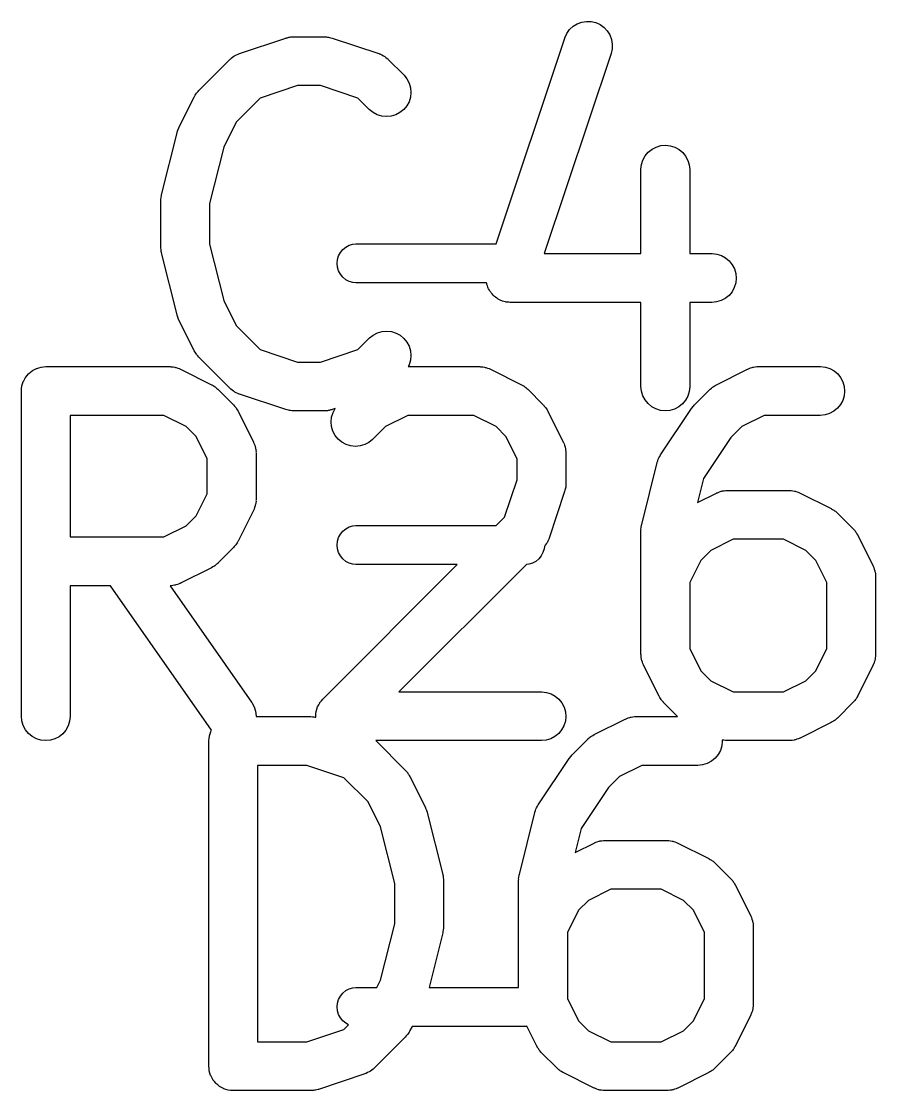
# Model space of a CAD drawing. Extents: x -0.18 to 2.54, y -2.17 to -0.07.
# Drawn here: x 1.3192 to 1.4226, y -0.8881 to -0.7587 of the extents above; entities that cross this region are included whole.
import ezdxf

# ---------------------------------------------------------------- set-up
doc = ezdxf.new("R2010")
doc.units = 0
doc.header["$MEASUREMENT"] = 0
doc.layers.add('BLACK', color=7, linetype='CONTINUOUS')

msp = doc.modelspace()

# ---------------------------------------------------------------- linework, layer by layer
at = {"layer": 'BLACK', "linetype": 'CONTINUOUS'}
for p, q in [((1.38526, -0.760109), (1.3856, -0.759643)), ((1.3856, -0.759643), (1.38603, -0.759252)), ((1.38603, -0.759252), (1.38652, -0.75895)), ((1.38652, -0.75895), (1.38706, -0.75875)), ((1.38706, -0.75875), (1.38763, -0.758658)), ((1.38763, -0.758658), (1.3882, -0.758678)), ((1.3882, -0.758678), (1.38876, -0.75881)), ((1.38876, -0.75881), (1.38929, -0.759049)), ((1.38929, -0.759049), (1.38976, -0.759384)), ((1.38976, -0.759384), (1.39015, -0.759805)), ((1.34563, -0.762553), (1.35126, -0.760678)), ((1.35126, -0.760678), (1.3513, -0.760666)), ((1.3513, -0.760666), (1.35146, -0.760631)), ((1.35146, -0.760631), (1.35162, -0.760583)), ((1.35162, -0.760583), (1.35174, -0.760571)), ((1.35174, -0.760571), (1.35186, -0.760545)), ((1.35186, -0.760545), (1.35202, -0.760543)), ((1.35202, -0.760543), (1.35219, -0.760527)), ((1.35219, -0.760527), (1.35594, -0.760527)), ((1.35594, -0.760527), (1.35598, -0.760527)), ((1.35598, -0.760527), (1.35615, -0.760546)), ((1.35615, -0.760546), (1.35631, -0.76055)), ((1.35631, -0.76055), (1.35643, -0.760578)), ((1.35643, -0.760578), (1.35655, -0.760591)), ((1.35655, -0.760591), (1.35671, -0.760641)), ((1.35671, -0.760641), (1.35687, -0.760678)), ((1.35687, -0.760678), (1.3625, -0.762553)), ((1.3767, -0.785591), (1.38501, -0.760671)), ((1.38501, -0.760671), (1.38502, -0.760632)), ((1.38502, -0.760632), (1.38526, -0.760109)), ((1.39015, -0.759805), (1.39046, -0.760293)), ((1.39046, -0.760293), (1.39066, -0.760832)), ((1.39066, -0.760832), (1.39076, -0.761401)), ((1.39074, -0.761977), (1.39061, -0.762539)), ((1.39076, -0.761401), (1.39074, -0.761977)), ((1.34073, -0.767016), (1.34448, -0.763266)), ((1.34448, -0.763266), (1.34451, -0.763237)), ((1.34451, -0.763237), (1.34457, -0.763183)), ((1.34457, -0.763183), (1.34463, -0.76312)), ((1.34463, -0.76312), (1.3448, -0.763004)), ((1.3448, -0.763004), (1.34496, -0.762878)), ((1.34496, -0.762878), (1.34503, -0.762838)), ((1.34503, -0.762838), (1.34511, -0.762788)), ((1.34511, -0.762788), (1.34529, -0.762706)), ((1.34529, -0.762706), (1.34547, -0.762613)), ((1.34547, -0.762613), (1.34555, -0.762588)), ((1.34555, -0.762588), (1.34563, -0.762553)), ((1.3625, -0.762553), (1.36254, -0.762566)), ((1.36254, -0.762566), (1.36262, -0.762603)), ((1.36262, -0.762603), (1.3627, -0.762628)), ((1.3627, -0.762628), (1.36288, -0.762724)), ((1.36288, -0.762724), (1.36306, -0.762808)), ((1.36306, -0.762808), (1.36313, -0.76286)), ((1.36313, -0.76286), (1.36321, -0.762901)), ((1.36321, -0.762901), (1.36336, -0.763029)), ((1.36336, -0.763029), (1.36353, -0.763147)), ((1.36353, -0.763147), (1.36358, -0.763211)), ((1.36358, -0.763211), (1.36365, -0.763266)), ((1.36365, -0.763266), (1.36553, -0.765141)), ((1.39061, -0.762539), (1.38253, -0.786774)), ((1.36553, -0.765141), (1.36556, -0.765171)), ((1.36556, -0.765171), (1.36591, -0.765621)), ((1.36591, -0.765621), (1.36618, -0.766133)), ((1.36618, -0.766133), (1.36634, -0.766686)), ((1.34028, -0.767607), (1.34036, -0.767461)), ((1.34036, -0.767461), (1.34044, -0.767366)), ((1.34044, -0.767366), (1.34051, -0.767263)), ((1.34051, -0.767263), (1.34062, -0.767144)), ((1.34062, -0.767144), (1.34073, -0.767016)), ((1.35267, -0.766432), (1.34816, -0.767935)), ((1.35546, -0.766432), (1.35267, -0.766432)), ((1.35997, -0.767935), (1.35546, -0.766432)), ((1.36639, -0.76726), (1.36633, -0.767833)), ((1.36634, -0.766686), (1.36639, -0.76726)), ((1.3383, -0.771533), (1.34017, -0.767783)), ((1.34017, -0.767783), (1.34019, -0.767747)), ((1.34019, -0.767747), (1.34028, -0.767607)), ((1.34816, -0.767935), (1.34524, -0.770853)), ((1.36135, -0.769317), (1.35997, -0.767935)), ((1.36616, -0.768383), (1.36588, -0.768889)), ((1.36633, -0.767833), (1.36616, -0.768383)), ((1.3618, -0.769683), (1.36135, -0.769317)), ((1.3623, -0.769955), (1.3618, -0.769683)), ((1.36285, -0.770124), (1.3623, -0.769955)), ((1.36455, -0.769963), (1.364, -0.770128)), ((1.36506, -0.769694), (1.36455, -0.769963)), ((1.36551, -0.769332), (1.36506, -0.769694)), ((1.36588, -0.768889), (1.36551, -0.769332)), ((1.34524, -0.770853), (1.34373, -0.773884)), ((1.36343, -0.770182), (1.36285, -0.770124)), ((1.364, -0.770128), (1.36343, -0.770182)), ((1.3362, -0.779636), (1.33808, -0.772137)), ((1.33808, -0.772137), (1.33809, -0.772097)), ((1.33809, -0.772071), (1.33819, -0.771814)), ((1.33809, -0.772085), (1.33809, -0.772071)), ((1.33809, -0.772097), (1.33809, -0.772085)), ((1.33819, -0.771814), (1.33829, -0.771557)), ((1.33829, -0.771557), (1.3383, -0.771546)), ((1.3383, -0.771546), (1.3383, -0.771533)), ((1.34373, -0.773884), (1.34202, -0.780716)), ((1.39557, -0.774132), (1.39608, -0.773865)), ((1.39608, -0.773865), (1.39663, -0.773702)), ((1.39663, -0.773702), (1.3972, -0.77365)), ((1.3972, -0.77365), (1.39778, -0.77371)), ((1.39778, -0.77371), (1.39833, -0.773881)), ((1.39833, -0.773881), (1.39884, -0.774155)), ((1.39447, -0.77544), (1.39475, -0.774935)), ((1.39475, -0.774935), (1.39512, -0.774493)), ((1.39512, -0.774493), (1.39557, -0.774132)), ((1.39884, -0.774155), (1.39928, -0.774522)), ((1.39928, -0.774522), (1.39964, -0.774969)), ((1.39964, -0.774969), (1.39991, -0.775478)), ((1.39423, -0.776562), (1.3943, -0.775989)), ((1.39423, -0.776603), (1.39423, -0.776562)), ((1.3943, -0.775989), (1.39447, -0.77544)), ((1.39991, -0.775478), (1.40008, -0.776029)), ((1.40008, -0.776029), (1.40014, -0.776603)), ((1.39423, -0.786774), (1.39423, -0.776603)), ((1.40014, -0.776603), (1.40014, -0.786774)), ((1.33611, -0.780311), (1.33612, -0.780259)), ((1.33611, -0.780352), (1.33611, -0.780311)), ((1.33611, -0.785977), (1.33611, -0.780352)), ((1.33612, -0.780206), (1.33615, -0.779972)), ((1.33612, -0.780259), (1.33612, -0.780206)), ((1.33615, -0.779972), (1.33618, -0.779739)), ((1.33618, -0.779739), (1.33619, -0.779688)), ((1.33619, -0.779688), (1.3362, -0.779636)), ((1.34202, -0.780716), (1.34202, -0.785613)), ((1.34202, -0.785613), (1.34373, -0.792445)), ((1.35891, -0.78576), (1.35936, -0.785625)), ((1.35936, -0.785625), (1.3597, -0.785591)), ((1.3597, -0.785591), (1.3767, -0.785591)), ((1.33612, -0.786029), (1.33611, -0.785977)), ((1.33612, -0.786082), (1.33612, -0.786029)), ((1.33615, -0.786315), (1.33612, -0.786082)), ((1.33617, -0.78655), (1.33615, -0.786315)), ((1.33618, -0.786601), (1.33617, -0.78655)), ((1.33619, -0.786653), (1.33618, -0.786601)), ((1.3362, -0.786693), (1.33619, -0.786653)), ((1.33808, -0.794192), (1.3362, -0.786693)), ((1.35763, -0.787044), (1.35785, -0.786634)), ((1.35785, -0.786634), (1.35814, -0.786274)), ((1.35814, -0.786274), (1.3585, -0.785979)), ((1.3585, -0.785979), (1.35891, -0.78576)), ((1.38253, -0.786774), (1.39423, -0.786774)), ((1.40014, -0.786774), (1.40281, -0.786774)), ((1.40281, -0.786774), (1.40285, -0.786774)), ((1.40285, -0.786774), (1.40342, -0.786838)), ((1.40342, -0.786838), (1.40397, -0.787012)), ((1.35745, -0.787953), (1.35749, -0.78749)), ((1.35749, -0.788416), (1.35745, -0.787953)), ((1.35749, -0.78749), (1.35763, -0.787044)), ((1.40397, -0.787012), (1.40448, -0.78729)), ((1.40448, -0.78729), (1.40492, -0.78766)), ((1.40492, -0.78766), (1.40528, -0.788109)), ((1.40528, -0.788109), (1.40555, -0.78862)), ((1.35763, -0.788861), (1.35749, -0.788416)), ((1.35785, -0.789271), (1.35763, -0.788861)), ((1.35814, -0.789631), (1.35785, -0.789271)), ((1.40555, -0.78862), (1.40571, -0.789173)), ((1.40571, -0.789173), (1.40576, -0.789747)), ((1.3585, -0.789926), (1.35814, -0.789631)), ((1.35891, -0.790146), (1.3585, -0.789926)), ((1.35936, -0.790281), (1.35891, -0.790146)), ((1.3597, -0.790315), (1.35936, -0.790281)), ((1.37555, -0.790315), (1.3597, -0.790315)), ((1.37557, -0.790388), (1.37555, -0.790315)), ((1.37559, -0.790499), (1.37557, -0.790388)), ((1.37565, -0.790663), (1.37559, -0.790499)), ((1.3757, -0.790832), (1.37565, -0.790663)), ((1.4057, -0.79032), (1.40553, -0.790871)), ((1.40576, -0.789747), (1.4057, -0.79032)), ((1.37575, -0.790932), (1.3757, -0.790832)), ((1.37579, -0.791038), (1.37575, -0.790932)), ((1.37588, -0.791187), (1.37579, -0.791038)), ((1.37597, -0.791343), (1.37588, -0.791187)), ((1.37604, -0.791431), (1.37597, -0.791343)), ((1.3761, -0.791526), (1.37604, -0.791431)), ((1.37622, -0.791655), (1.3761, -0.791526)), ((1.37633, -0.791792), (1.37622, -0.791655)), ((1.37641, -0.791865), (1.37633, -0.791792)), ((1.37649, -0.791947), (1.37641, -0.791865)), ((1.37663, -0.792049), (1.37649, -0.791947)), ((1.37677, -0.792163), (1.37663, -0.792049)), ((1.40489, -0.791821), (1.40444, -0.792186)), ((1.40526, -0.791377), (1.40489, -0.791821)), ((1.40553, -0.790871), (1.40526, -0.791377)), ((1.34373, -0.792445), (1.34524, -0.795476)), ((1.37687, -0.792217), (1.37677, -0.792163)), ((1.37696, -0.792283), (1.37687, -0.792217)), ((1.37712, -0.792355), (1.37696, -0.792283)), ((1.37727, -0.79244), (1.37712, -0.792355)), ((1.37738, -0.792474), (1.37727, -0.79244)), ((1.37748, -0.792521), (1.37738, -0.792474)), ((1.37765, -0.792561), (1.37748, -0.792521)), ((1.37782, -0.792614), (1.37765, -0.792561)), ((1.37793, -0.792627), (1.37782, -0.792614)), ((1.37804, -0.792653), (1.37793, -0.792627)), ((1.37822, -0.792659), (1.37804, -0.792653)), ((1.3784, -0.792679), (1.37822, -0.792659)), ((1.37844, -0.792679), (1.3784, -0.792679)), ((1.39423, -0.792679), (1.37844, -0.792679)), ((1.39423, -0.80285), (1.39423, -0.792679)), ((1.40281, -0.792679), (1.40014, -0.792679)), ((1.40014, -0.792679), (1.40014, -0.80285)), ((1.40338, -0.792623), (1.40281, -0.792679)), ((1.40393, -0.792456), (1.40338, -0.792623)), ((1.40444, -0.792186), (1.40393, -0.792456)), ((1.33808, -0.794205), (1.33808, -0.794192)), ((1.33808, -0.794218), (1.33808, -0.794205)), ((1.33818, -0.794474), (1.33808, -0.794218)), ((1.33827, -0.794735), (1.33818, -0.794474)), ((1.33828, -0.794747), (1.33827, -0.794735)), ((1.33828, -0.794759), (1.33828, -0.794747)), ((1.3383, -0.794796), (1.33828, -0.794759)), ((1.34017, -0.798546), (1.3383, -0.794796)), ((1.34524, -0.795476), (1.34816, -0.798394)), ((1.35997, -0.798394), (1.36135, -0.797012)), ((1.36135, -0.797012), (1.36138, -0.796983)), ((1.36138, -0.796983), (1.36183, -0.796624)), ((1.36183, -0.796624), (1.36234, -0.796359)), ((1.36234, -0.796359), (1.3629, -0.796198)), ((1.3629, -0.796198), (1.36347, -0.796148)), ((1.36347, -0.796148), (1.36404, -0.79621)), ((1.36404, -0.79621), (1.36459, -0.796382)), ((1.36459, -0.796382), (1.3651, -0.796658)), ((1.3651, -0.796658), (1.36554, -0.797027)), ((1.36554, -0.797027), (1.3659, -0.797475)), ((1.34026, -0.798686), (1.34017, -0.798546)), ((1.34816, -0.798394), (1.35267, -0.799897)), ((1.35546, -0.799897), (1.35997, -0.798394)), ((1.3659, -0.797475), (1.36617, -0.797984)), ((1.36617, -0.797984), (1.36634, -0.798537)), ((1.36634, -0.798537), (1.36639, -0.79911)), ((1.34034, -0.798834), (1.34026, -0.798686)), ((1.34042, -0.798929), (1.34034, -0.798834)), ((1.34048, -0.799034), (1.34042, -0.798929)), ((1.3406, -0.799154), (1.34048, -0.799034)), ((1.3407, -0.799284), (1.3406, -0.799154)), ((1.34073, -0.799313), (1.3407, -0.799284)), ((1.34448, -0.803063), (1.34073, -0.799313)), ((1.36633, -0.799684), (1.36616, -0.800235)), ((1.36639, -0.79911), (1.36633, -0.799684)), ((1.32013, -0.801291), (1.32034, -0.801117)), ((1.32034, -0.801117), (1.32056, -0.800941)), ((1.32056, -0.800941), (1.32057, -0.800936)), ((1.32057, -0.800936), (1.32058, -0.80093)), ((1.32058, -0.80093), (1.32082, -0.800801)), ((1.32082, -0.800801), (1.32107, -0.800671)), ((1.32107, -0.800671), (1.32108, -0.800668)), ((1.32108, -0.800668), (1.32109, -0.800663)), ((1.32109, -0.800663), (1.32135, -0.800584)), ((1.32135, -0.800584), (1.32162, -0.800504)), ((1.32162, -0.800504), (1.32163, -0.800503)), ((1.32163, -0.800503), (1.32164, -0.8005)), ((1.32164, -0.8005), (1.32192, -0.800475)), ((1.32192, -0.800475), (1.32219, -0.800448)), ((1.32219, -0.800448), (1.33719, -0.800448)), ((1.33719, -0.800448), (1.33723, -0.800448)), ((1.33723, -0.800448), (1.33732, -0.800458)), ((1.33732, -0.800458), (1.33741, -0.800456)), ((1.33741, -0.800456), (1.33761, -0.80049)), ((1.33761, -0.80049), (1.33781, -0.800513)), ((1.33781, -0.800513), (1.33789, -0.800539)), ((1.33789, -0.800539), (1.33797, -0.800554)), ((1.33797, -0.800554), (1.33816, -0.800626)), ((1.33816, -0.800626), (1.33835, -0.800687)), ((1.33835, -0.800687), (1.33843, -0.800729)), ((1.33843, -0.800729), (1.33851, -0.80076)), ((1.33851, -0.80076), (1.34226, -0.802635)), ((1.35267, -0.799897), (1.35546, -0.799897)), ((1.36616, -0.800235), (1.36605, -0.800448)), ((1.36605, -0.800448), (1.37469, -0.800448)), ((1.37469, -0.800448), (1.37473, -0.800448)), ((1.37473, -0.800448), (1.37481, -0.800458)), ((1.37481, -0.800458), (1.3749, -0.800456)), ((1.3749, -0.800456), (1.3751, -0.80049)), ((1.3751, -0.80049), (1.3753, -0.800513)), ((1.3753, -0.800513), (1.37538, -0.800539)), ((1.37538, -0.800539), (1.37547, -0.800554)), ((1.37547, -0.800554), (1.37566, -0.800626)), ((1.37566, -0.800626), (1.37585, -0.800687)), ((1.37585, -0.800687), (1.37593, -0.800729)), ((1.37593, -0.800729), (1.37601, -0.80076)), ((1.37601, -0.80076), (1.37976, -0.802635)), ((1.40336, -0.802635), (1.40711, -0.80076)), ((1.40711, -0.80076), (1.40715, -0.800742)), ((1.40715, -0.800742), (1.40723, -0.800712)), ((1.40723, -0.800712), (1.40731, -0.800671)), ((1.40731, -0.800671), (1.4075, -0.800612)), ((1.4075, -0.800612), (1.40769, -0.800543)), ((1.40769, -0.800543), (1.40778, -0.800529)), ((1.40778, -0.800529), (1.40786, -0.800504)), ((1.40786, -0.800504), (1.40806, -0.800485)), ((1.40806, -0.800485), (1.40826, -0.800453)), ((1.40826, -0.800453), (1.40835, -0.800456)), ((1.40835, -0.800456), (1.40843, -0.800448)), ((1.40843, -0.800448), (1.41593, -0.800448)), ((1.41593, -0.800448), (1.41597, -0.800448)), ((1.41597, -0.800448), (1.41655, -0.800513)), ((1.41655, -0.800513), (1.41709, -0.800687)), ((1.41709, -0.800687), (1.4176, -0.800964)), ((1.4176, -0.800964), (1.41804, -0.801335)), ((1.31939, -0.802523), (1.31947, -0.802257)), ((1.31947, -0.802257), (1.31948, -0.802247)), ((1.31948, -0.802238), (1.31961, -0.801993)), ((1.31948, -0.802247), (1.31948, -0.802238)), ((1.31961, -0.801993), (1.31975, -0.80175)), ((1.31975, -0.801742), (1.31976, -0.801733)), ((1.31975, -0.80175), (1.31975, -0.801742)), ((1.31976, -0.801733), (1.31994, -0.801519)), ((1.31994, -0.801519), (1.32011, -0.801306)), ((1.32011, -0.801306), (1.32012, -0.801299)), ((1.32012, -0.801299), (1.32013, -0.801291)), ((1.41804, -0.801335), (1.4184, -0.801784)), ((1.4184, -0.801784), (1.41867, -0.802295)), ((1.41867, -0.802295), (1.41883, -0.802847)), ((1.31924, -0.80336), (1.31927, -0.803081)), ((1.31924, -0.80338), (1.31924, -0.80336)), ((1.31924, -0.803381), (1.31924, -0.80338)), ((1.31924, -0.80338), (1.31924, -0.80338)), ((1.31924, -0.803401), (1.31924, -0.803381)), ((1.31924, -0.842771), (1.31924, -0.803401)), ((1.31927, -0.803081), (1.3193, -0.802807)), ((1.3193, -0.802797), (1.31931, -0.802787)), ((1.3193, -0.802807), (1.3193, -0.802797)), ((1.31931, -0.802787), (1.31939, -0.802523)), ((1.34226, -0.802635), (1.3423, -0.802653)), ((1.3423, -0.802653), (1.34244, -0.802744)), ((1.34244, -0.802744), (1.34258, -0.802822)), ((1.34258, -0.802822), (1.34268, -0.8029)), ((1.34268, -0.8029), (1.34278, -0.802967)), ((1.34278, -0.802967), (1.3429, -0.803082)), ((1.3429, -0.803082), (1.34303, -0.803188)), ((1.34303, -0.803188), (1.3449, -0.805062)), ((1.34454, -0.803118), (1.34448, -0.803063)), ((1.3446, -0.803182), (1.34454, -0.803118)), ((1.34477, -0.8033), (1.3446, -0.803182)), ((1.34492, -0.803429), (1.34477, -0.8033)), ((1.345, -0.80347), (1.34492, -0.803429)), ((1.34507, -0.803521), (1.345, -0.80347)), ((1.34525, -0.803605), (1.34507, -0.803521)), ((1.34543, -0.803701), (1.34525, -0.803605)), ((1.34551, -0.803726), (1.34543, -0.803701)), ((1.34559, -0.803763), (1.34551, -0.803726)), ((1.37976, -0.802635), (1.37979, -0.802653)), ((1.37979, -0.802653), (1.37993, -0.802744)), ((1.37993, -0.802744), (1.38008, -0.802822)), ((1.38008, -0.802822), (1.38017, -0.8029)), ((1.38017, -0.8029), (1.38028, -0.802967)), ((1.38028, -0.802967), (1.3804, -0.803082)), ((1.3804, -0.803082), (1.38052, -0.803188)), ((1.38052, -0.803188), (1.3824, -0.805062)), ((1.39429, -0.803423), (1.39423, -0.80285)), ((1.39445, -0.803975), (1.39429, -0.803423)), ((1.40007, -0.803464), (1.3999, -0.804013)), ((1.40014, -0.802891), (1.40007, -0.803464)), ((1.40014, -0.80285), (1.40014, -0.802891)), ((1.40072, -0.805062), (1.4026, -0.803188)), ((1.4026, -0.803188), (1.40262, -0.803159)), ((1.40262, -0.803159), (1.40275, -0.803055)), ((1.40275, -0.803055), (1.40287, -0.802941)), ((1.40287, -0.802941), (1.40298, -0.802876)), ((1.40298, -0.802876), (1.40307, -0.802799)), ((1.40307, -0.802799), (1.40322, -0.802723)), ((1.40322, -0.802723), (1.40336, -0.802635)), ((1.41888, -0.803421), (1.41882, -0.803995)), ((1.41883, -0.802847), (1.41888, -0.803421)), ((1.34563, -0.803776), (1.34559, -0.803763)), ((1.35126, -0.805651), (1.34563, -0.803776)), ((1.39472, -0.804484), (1.39445, -0.803975)), ((1.39509, -0.80493), (1.39472, -0.804484)), ((1.39553, -0.805298), (1.39509, -0.80493)), ((1.39925, -0.804959), (1.3988, -0.80532)), ((1.39962, -0.804518), (1.39925, -0.804959)), ((1.3999, -0.804013), (1.39962, -0.804518)), ((1.41865, -0.804545), (1.41838, -0.805052)), ((1.41882, -0.803995), (1.41865, -0.804545)), ((1.3449, -0.805062), (1.34493, -0.805092)), ((1.34493, -0.805092), (1.34504, -0.805221)), ((1.34504, -0.805221), (1.34515, -0.805342)), ((1.34515, -0.805342), (1.34522, -0.805446)), ((1.34522, -0.805446), (1.34529, -0.805542)), ((1.34529, -0.805542), (1.34537, -0.805689)), ((1.34537, -0.805689), (1.34546, -0.80583)), ((1.34546, -0.80583), (1.34733, -0.809579)), ((1.35142, -0.805688), (1.35126, -0.805651)), ((1.35158, -0.805738), (1.35142, -0.805688)), ((1.3517, -0.805752), (1.35158, -0.805738)), ((1.35182, -0.805779), (1.3517, -0.805752)), ((1.35198, -0.805784), (1.35182, -0.805779)), ((1.35215, -0.805802), (1.35198, -0.805784)), ((1.35219, -0.805802), (1.35215, -0.805802)), ((1.35594, -0.805802), (1.35219, -0.805802)), ((1.3561, -0.805786), (1.35594, -0.805802)), ((1.35627, -0.805784), (1.3561, -0.805786)), ((1.35639, -0.805758), (1.35627, -0.805784)), ((1.35651, -0.805746), (1.35639, -0.805758)), ((1.35667, -0.805698), (1.35651, -0.805746)), ((1.35683, -0.805664), (1.35667, -0.805698)), ((1.35679, -0.806567), (1.35696, -0.806016)), ((1.35687, -0.805651), (1.35683, -0.805664)), ((1.35722, -0.805535), (1.35687, -0.805651)), ((1.35696, -0.806016), (1.35722, -0.805535)), ((1.3824, -0.805062), (1.38243, -0.805092)), ((1.38243, -0.805092), (1.38253, -0.805221)), ((1.38253, -0.805221), (1.38265, -0.805342)), ((1.38265, -0.805342), (1.38271, -0.805446)), ((1.38271, -0.805446), (1.38279, -0.805542)), ((1.38279, -0.805542), (1.38286, -0.805689)), ((1.38286, -0.805689), (1.38295, -0.80583)), ((1.38295, -0.80583), (1.38483, -0.809579)), ((1.39604, -0.805572), (1.39553, -0.805298)), ((1.39659, -0.805742), (1.39604, -0.805572)), ((1.39716, -0.805802), (1.39659, -0.805742)), ((1.3966, -0.811137), (1.40035, -0.805512)), ((1.39774, -0.80575), (1.39716, -0.805802)), ((1.39829, -0.805587), (1.39774, -0.80575)), ((1.3988, -0.80532), (1.39829, -0.805587)), ((1.40035, -0.805508), (1.40037, -0.805478)), ((1.40035, -0.805512), (1.40035, -0.805508)), ((1.40035, -0.805508), (1.40035, -0.805508)), ((1.40035, -0.805508), (1.40035, -0.805508)), ((1.40037, -0.805478), (1.40055, -0.805271)), ((1.40055, -0.805271), (1.40072, -0.805062)), ((1.41651, -0.806297), (1.41593, -0.806354)), ((1.41706, -0.806131), (1.41651, -0.806297)), ((1.41757, -0.80586), (1.41706, -0.806131)), ((1.41801, -0.805496), (1.41757, -0.80586)), ((1.41838, -0.805052), (1.41801, -0.805496)), ((1.32515, -0.806354), (1.32515, -0.82107)), ((1.33649, -0.806354), (1.32515, -0.806354)), ((1.33919, -0.807702), (1.33649, -0.806354)), ((1.35674, -0.80714), (1.35679, -0.806567)), ((1.35679, -0.807714), (1.35674, -0.80714)), ((1.36601, -0.806354), (1.36331, -0.807702)), ((1.37399, -0.806354), (1.36601, -0.806354)), ((1.37669, -0.807702), (1.37399, -0.806354)), ((1.40913, -0.806354), (1.40643, -0.807702)), ((1.41593, -0.806354), (1.40913, -0.806354)), ((1.34039, -0.808899), (1.33919, -0.807702)), ((1.34174, -0.811597), (1.34039, -0.808899)), ((1.35695, -0.808266), (1.35679, -0.807714)), ((1.35722, -0.808776), (1.35695, -0.808266)), ((1.35759, -0.809224), (1.35722, -0.808776)), ((1.36331, -0.807702), (1.36178, -0.809238)), ((1.37788, -0.808899), (1.37669, -0.807702)), ((1.37923, -0.811597), (1.37788, -0.808899)), ((1.40643, -0.807702), (1.4051, -0.809032)), ((1.34733, -0.809579), (1.34735, -0.809616)), ((1.34735, -0.809616), (1.34738, -0.809698)), ((1.34738, -0.809698), (1.34742, -0.809775)), ((1.34742, -0.809775), (1.34748, -0.809968)), ((1.34748, -0.809968), (1.34755, -0.810157)), ((1.34755, -0.810157), (1.34756, -0.810243)), ((1.35803, -0.809593), (1.35759, -0.809224)), ((1.35854, -0.809868), (1.35803, -0.809593)), ((1.35908, -0.810041), (1.35854, -0.809868)), ((1.35966, -0.810103), (1.35908, -0.810041)), ((1.36023, -0.810053), (1.35966, -0.810103)), ((1.36079, -0.809892), (1.36023, -0.810053)), ((1.3613, -0.809627), (1.36079, -0.809892)), ((1.36175, -0.809267), (1.3613, -0.809627)), ((1.36178, -0.809238), (1.36175, -0.809267)), ((1.38483, -0.809579), (1.38485, -0.809616)), ((1.38485, -0.809616), (1.38488, -0.809698)), ((1.38488, -0.809698), (1.38492, -0.809775)), ((1.38492, -0.809775), (1.38497, -0.809968)), ((1.38497, -0.809968), (1.38504, -0.810157)), ((1.38504, -0.810157), (1.38506, -0.810243)), ((1.4051, -0.809032), (1.4018, -0.813987)), ((1.34756, -0.810243), (1.34759, -0.810326)), ((1.34759, -0.810326), (1.34761, -0.810527)), ((1.34761, -0.810527), (1.34764, -0.810727)), ((1.34764, -0.810727), (1.34763, -0.810813)), ((1.34763, -0.810813), (1.34764, -0.8109)), ((1.34764, -0.8109), (1.34764, -0.816524)), ((1.38506, -0.810243), (1.38508, -0.810326)), ((1.38508, -0.810326), (1.3851, -0.810527)), ((1.3851, -0.810527), (1.38513, -0.810727)), ((1.38513, -0.810727), (1.38513, -0.810813)), ((1.38513, -0.810813), (1.38514, -0.8109)), ((1.38514, -0.8109), (1.38514, -0.814649)), ((1.39637, -0.811564), (1.39641, -0.811479)), ((1.39641, -0.811479), (1.39651, -0.811311)), ((1.39651, -0.811311), (1.3966, -0.811137)), ((1.34174, -0.815827), (1.34174, -0.811597)), ((1.37923, -0.81417), (1.37923, -0.811597)), ((1.39432, -0.819558), (1.39619, -0.812059)), ((1.39619, -0.812059), (1.3962, -0.812019)), ((1.3962, -0.812019), (1.39627, -0.811834)), ((1.39627, -0.811834), (1.39633, -0.811645)), ((1.39633, -0.811645), (1.39637, -0.811564)), ((1.4018, -0.813987), (1.40107, -0.816904)), ((1.37773, -0.818679), (1.37923, -0.81417)), ((1.38507, -0.815263), (1.38502, -0.815421)), ((1.38509, -0.815141), (1.38507, -0.815263)), ((1.38512, -0.815021), (1.38509, -0.815141)), ((1.38514, -0.814691), (1.38512, -0.814856)), ((1.38512, -0.814856), (1.38512, -0.815021)), ((1.38514, -0.814649), (1.38514, -0.814691)), ((1.34039, -0.818525), (1.34174, -0.815827)), ((1.34764, -0.816565), (1.34763, -0.816652)), ((1.34763, -0.816652), (1.34764, -0.816739)), ((1.34764, -0.816524), (1.34764, -0.816565)), ((1.38499, -0.815583), (1.38311, -0.821207)), ((1.38502, -0.815421), (1.38499, -0.815583)), ((1.40107, -0.816904), (1.40336, -0.815758)), ((1.40336, -0.815758), (1.4034, -0.81574)), ((1.4034, -0.81574), (1.40348, -0.81571)), ((1.40348, -0.81571), (1.40356, -0.815669)), ((1.40356, -0.815669), (1.40375, -0.815611)), ((1.40375, -0.815611), (1.40394, -0.815541)), ((1.40394, -0.815541), (1.40403, -0.815528)), ((1.40403, -0.815528), (1.40411, -0.815502)), ((1.40411, -0.815502), (1.40431, -0.815483)), ((1.40431, -0.815483), (1.40451, -0.815451)), ((1.40451, -0.815451), (1.4046, -0.815455)), ((1.4046, -0.815455), (1.40468, -0.815446)), ((1.40468, -0.815446), (1.41218, -0.815446)), ((1.41218, -0.815446), (1.41222, -0.815446)), ((1.41222, -0.815446), (1.41231, -0.815456)), ((1.41231, -0.815456), (1.4124, -0.815454)), ((1.4124, -0.815454), (1.4126, -0.815488)), ((1.4126, -0.815488), (1.4128, -0.815511)), ((1.4128, -0.815511), (1.41288, -0.815537)), ((1.41288, -0.815537), (1.41296, -0.815552)), ((1.41296, -0.815552), (1.41315, -0.815624)), ((1.41315, -0.815624), (1.41335, -0.815685)), ((1.41335, -0.815685), (1.41342, -0.815727)), ((1.41342, -0.815727), (1.4135, -0.815758)), ((1.4135, -0.815758), (1.41725, -0.817633)), ((1.34733, -0.817845), (1.34546, -0.821594)), ((1.34736, -0.817764), (1.34733, -0.817845)), ((1.3474, -0.817687), (1.34736, -0.817764)), ((1.34747, -0.817495), (1.3474, -0.817687)), ((1.34754, -0.817307), (1.34747, -0.817495)), ((1.34755, -0.817221), (1.34754, -0.817307)), ((1.34758, -0.817138), (1.34755, -0.817221)), ((1.3476, -0.816938), (1.34758, -0.817138)), ((1.34764, -0.816739), (1.3476, -0.816938)), ((1.41725, -0.817633), (1.41729, -0.817651)), ((1.41729, -0.817651), (1.41743, -0.817742)), ((1.41743, -0.817742), (1.41757, -0.81782)), ((1.41757, -0.81782), (1.41767, -0.817898)), ((1.41767, -0.817898), (1.41777, -0.817965)), ((1.41777, -0.817965), (1.41789, -0.818081)), ((1.33919, -0.819722), (1.34039, -0.818525)), ((1.37672, -0.819685), (1.37773, -0.818679)), ((1.41789, -0.818081), (1.41802, -0.818186)), ((1.41802, -0.818186), (1.41989, -0.820061)), ((1.33649, -0.82107), (1.33919, -0.819722)), ((1.35785, -0.820729), (1.35814, -0.820369)), ((1.35814, -0.820369), (1.3585, -0.820074)), ((1.3585, -0.820074), (1.35891, -0.819854)), ((1.35891, -0.819854), (1.35936, -0.819719)), ((1.35936, -0.819719), (1.3597, -0.819685)), ((1.3597, -0.819685), (1.37672, -0.819685)), ((1.39423, -0.820128), (1.39427, -0.819894)), ((1.39424, -0.82018), (1.39423, -0.820128)), ((1.39423, -0.820232), (1.39424, -0.82018)), ((1.39423, -0.820274), (1.39423, -0.820232)), ((1.39423, -0.835272), (1.39423, -0.820274)), ((1.39427, -0.819894), (1.3943, -0.81966)), ((1.3943, -0.81966), (1.39431, -0.81961)), ((1.39431, -0.81961), (1.39432, -0.819558)), ((1.41989, -0.820061), (1.41992, -0.82009)), ((1.41992, -0.82009), (1.42003, -0.820219)), ((1.42003, -0.820219), (1.42014, -0.82034)), ((1.42014, -0.82034), (1.42021, -0.820444)), ((1.42021, -0.820444), (1.42028, -0.82054)), ((1.42028, -0.82054), (1.42036, -0.820687)), ((1.32515, -0.82107), (1.33649, -0.82107)), ((1.34535, -0.82177), (1.34527, -0.821916)), ((1.34544, -0.821631), (1.34535, -0.82177)), ((1.34546, -0.821594), (1.34544, -0.821631)), ((1.35745, -0.822047), (1.35749, -0.821584)), ((1.35749, -0.821584), (1.35763, -0.821139)), ((1.35763, -0.821139), (1.35785, -0.820729)), ((1.38281, -0.82184), (1.38276, -0.821916)), ((1.38286, -0.821769), (1.38281, -0.82184)), ((1.38294, -0.821586), (1.38286, -0.821769)), ((1.38304, -0.821408), (1.38294, -0.821586)), ((1.38306, -0.821326), (1.38304, -0.821408)), ((1.3831, -0.821246), (1.38306, -0.821326)), ((1.38311, -0.821207), (1.3831, -0.821246)), ((1.40538, -0.821352), (1.40268, -0.8227)), ((1.41149, -0.821352), (1.40538, -0.821352)), ((1.41418, -0.8227), (1.41149, -0.821352)), ((1.42036, -0.820687), (1.42045, -0.820828)), ((1.42045, -0.820828), (1.42232, -0.824577)), ((1.3449, -0.822362), (1.34303, -0.824236)), ((1.34501, -0.822233), (1.3449, -0.822362)), ((1.34512, -0.822114), (1.34501, -0.822233)), ((1.34519, -0.822011), (1.34512, -0.822114)), ((1.34527, -0.821916), (1.34519, -0.822011)), ((1.35749, -0.82251), (1.35745, -0.822047)), ((1.35763, -0.822956), (1.35749, -0.82251)), ((1.35785, -0.823366), (1.35763, -0.822956)), ((1.38237, -0.822956), (1.38215, -0.823366)), ((1.38251, -0.82251), (1.38237, -0.822956)), ((1.38254, -0.822208), (1.38251, -0.82251)), ((1.38264, -0.822072), (1.38254, -0.822208)), ((1.38276, -0.821916), (1.38264, -0.822072)), ((1.40268, -0.8227), (1.40149, -0.823898)), ((1.41538, -0.823898), (1.41418, -0.8227)), ((1.34287, -0.824369), (1.34275, -0.824483)), ((1.343, -0.824265), (1.34287, -0.824369)), ((1.34303, -0.824236), (1.343, -0.824265)), ((1.35573, -0.840683), (1.372, -0.824409)), ((1.35814, -0.823726), (1.35785, -0.823366)), ((1.3585, -0.824021), (1.35814, -0.823726)), ((1.35891, -0.82424), (1.3585, -0.824021)), ((1.35936, -0.824375), (1.35891, -0.82424)), ((1.3597, -0.824409), (1.35936, -0.824375)), ((1.372, -0.824409), (1.3597, -0.824409)), ((1.38036, -0.824403), (1.36494, -0.839818)), ((1.38064, -0.824375), (1.38036, -0.824403)), ((1.38109, -0.82424), (1.38064, -0.824375)), ((1.3815, -0.824021), (1.38109, -0.82424)), ((1.38186, -0.823726), (1.3815, -0.824021)), ((1.38215, -0.823366), (1.38186, -0.823726)), ((1.40149, -0.823898), (1.40014, -0.826595)), ((1.41673, -0.826595), (1.41538, -0.823898)), ((1.34226, -0.824789), (1.33851, -0.826664)), ((1.3424, -0.824701), (1.34226, -0.824789)), ((1.34255, -0.824625), (1.3424, -0.824701)), ((1.34265, -0.824548), (1.34255, -0.824625)), ((1.34275, -0.824483), (1.34265, -0.824548)), ((1.42232, -0.824577), (1.42234, -0.824614)), ((1.42234, -0.824614), (1.42237, -0.824696)), ((1.42237, -0.824696), (1.42241, -0.824773)), ((1.42241, -0.824773), (1.42247, -0.824966)), ((1.42247, -0.824966), (1.42254, -0.825155)), ((1.42254, -0.825155), (1.42255, -0.825241)), ((1.42255, -0.825241), (1.42258, -0.825324)), ((1.42258, -0.825324), (1.4226, -0.825526)), ((1.4226, -0.825526), (1.42263, -0.825725)), ((1.42263, -0.825725), (1.42263, -0.825812)), ((1.33003, -0.826976), (1.32515, -0.826976)), ((1.32515, -0.826976), (1.32515, -0.842771)), ((1.34225, -0.844438), (1.33003, -0.826976)), ((1.33728, -0.826968), (1.33724, -0.826972)), ((1.33724, -0.826972), (1.34711, -0.841078)), ((1.33736, -0.826971), (1.33728, -0.826968)), ((1.33756, -0.826939), (1.33736, -0.826971)), ((1.33777, -0.82692), (1.33756, -0.826939)), ((1.33785, -0.826895), (1.33777, -0.82692)), ((1.33793, -0.826881), (1.33785, -0.826895)), ((1.33812, -0.826812), (1.33793, -0.826881)), ((1.33832, -0.826753), (1.33812, -0.826812)), ((1.33839, -0.826712), (1.33832, -0.826753)), ((1.33848, -0.826682), (1.33839, -0.826712)), ((1.33851, -0.826664), (1.33848, -0.826682)), ((1.40014, -0.826595), (1.40014, -0.834575)), ((1.41673, -0.834575), (1.41673, -0.826595)), ((1.42263, -0.825812), (1.42263, -0.825898)), ((1.42263, -0.825898), (1.42263, -0.835272)), ((1.40014, -0.834575), (1.40149, -0.837272)), ((1.41538, -0.837272), (1.41673, -0.834575)), ((1.39424, -0.835358), (1.39423, -0.835272)), ((1.39424, -0.835445), (1.39424, -0.835358)), ((1.39427, -0.835644), (1.39424, -0.835445)), ((1.39429, -0.835845), (1.39427, -0.835644)), ((1.39431, -0.835929), (1.39429, -0.835845)), ((1.39433, -0.836014), (1.39431, -0.835929)), ((1.3944, -0.836204), (1.39433, -0.836014)), ((1.42253, -0.836054), (1.42246, -0.836243)), ((1.42254, -0.835968), (1.42253, -0.836054)), ((1.42257, -0.835886), (1.42254, -0.835968)), ((1.42259, -0.835685), (1.42257, -0.835886)), ((1.42263, -0.835486), (1.42259, -0.835685)), ((1.42263, -0.835313), (1.42262, -0.835399)), ((1.42262, -0.835399), (1.42263, -0.835486)), ((1.42263, -0.835272), (1.42263, -0.835313)), ((1.39445, -0.836397), (1.3944, -0.836204)), ((1.39449, -0.836474), (1.39445, -0.836397)), ((1.39452, -0.836555), (1.39449, -0.836474)), ((1.39454, -0.836592), (1.39452, -0.836555)), ((1.39642, -0.840342), (1.39454, -0.836592)), ((1.40149, -0.837272), (1.40268, -0.838469)), ((1.41418, -0.838469), (1.41538, -0.837272)), ((1.42232, -0.836592), (1.42045, -0.840342)), ((1.42235, -0.836511), (1.42232, -0.836592)), ((1.4224, -0.836435), (1.42235, -0.836511)), ((1.42246, -0.836243), (1.4224, -0.836435)), ((1.40268, -0.838469), (1.40538, -0.839818)), ((1.41149, -0.839818), (1.41418, -0.838469)), ((1.36494, -0.839818), (1.38219, -0.839818)), ((1.38219, -0.839818), (1.38223, -0.839818)), ((1.38223, -0.839818), (1.3828, -0.839883)), ((1.3828, -0.839883), (1.38335, -0.840057)), ((1.40538, -0.839818), (1.41149, -0.839818)), ((1.34711, -0.841078), (1.34713, -0.841111)), ((1.34713, -0.841111), (1.34741, -0.841618)), ((1.35523, -0.841377), (1.35536, -0.841128)), ((1.35536, -0.841124), (1.35537, -0.84112)), ((1.35536, -0.841128), (1.35536, -0.841124)), ((1.35537, -0.84112), (1.35555, -0.8409)), ((1.35555, -0.8409), (1.35573, -0.840683)), ((1.38335, -0.840057), (1.38385, -0.840334)), ((1.38385, -0.840334), (1.3843, -0.840705)), ((1.3843, -0.840705), (1.38466, -0.841154)), ((1.38466, -0.841154), (1.38492, -0.841665)), ((1.39651, -0.840482), (1.39642, -0.840342)), ((1.39658, -0.84063), (1.39651, -0.840482)), ((1.39666, -0.840726), (1.39658, -0.84063)), ((1.39672, -0.84083), (1.39666, -0.840726)), ((1.39684, -0.84095), (1.39672, -0.84083)), ((1.39694, -0.84108), (1.39684, -0.84095)), ((1.39697, -0.841109), (1.39694, -0.84108)), ((1.39867, -0.84281), (1.39697, -0.841109)), ((1.41989, -0.841109), (1.41802, -0.842984)), ((1.42, -0.840981), (1.41989, -0.841109)), ((1.42012, -0.840862), (1.42, -0.840981)), ((1.42018, -0.840759), (1.42012, -0.840862)), ((1.42026, -0.840664), (1.42018, -0.840759)), ((1.42034, -0.840518), (1.42026, -0.840664)), ((1.42043, -0.840379), (1.42034, -0.840518)), ((1.42045, -0.840342), (1.42043, -0.840379)), ((1.34741, -0.841618), (1.34758, -0.842167)), ((1.34758, -0.842167), (1.34764, -0.84274)), ((1.35486, -0.84275), (1.35489, -0.842471)), ((1.35489, -0.842471), (1.35492, -0.842187)), ((1.35492, -0.842177), (1.35501, -0.841904)), ((1.35492, -0.842182), (1.35492, -0.842177)), ((1.35492, -0.842187), (1.35492, -0.842182)), ((1.35501, -0.841904), (1.35509, -0.841636)), ((1.35509, -0.841627), (1.35523, -0.841377)), ((1.35509, -0.841632), (1.35509, -0.841627)), ((1.35509, -0.841636), (1.35509, -0.841632)), ((1.38492, -0.841665), (1.38509, -0.842218)), ((1.38509, -0.842218), (1.38514, -0.842791)), ((1.3193, -0.843344), (1.31924, -0.842771)), ((1.31946, -0.843896), (1.3193, -0.843344)), ((1.32508, -0.843385), (1.32491, -0.843934)), ((1.32515, -0.842812), (1.32508, -0.843385)), ((1.32515, -0.842771), (1.32515, -0.842812)), ((1.34764, -0.84274), (1.34764, -0.84281)), ((1.34764, -0.84281), (1.35425, -0.84281)), ((1.35425, -0.84281), (1.35429, -0.842811)), ((1.35429, -0.842811), (1.35446, -0.842829)), ((1.35446, -0.842829), (1.35462, -0.842834)), ((1.35462, -0.842834), (1.35474, -0.842861)), ((1.35474, -0.842861), (1.35487, -0.842875)), ((1.35486, -0.842755), (1.35486, -0.84275)), ((1.35486, -0.842761), (1.35486, -0.842755)), ((1.35487, -0.842877), (1.35486, -0.842761)), ((1.35487, -0.842875), (1.35487, -0.842877)), ((1.38508, -0.843365), (1.38491, -0.843915)), ((1.38514, -0.842791), (1.38508, -0.843365)), ((1.38855, -0.844997), (1.3923, -0.843122)), ((1.3923, -0.843122), (1.39234, -0.843104)), ((1.39234, -0.843104), (1.39242, -0.843074)), ((1.39242, -0.843074), (1.3925, -0.843033)), ((1.3925, -0.843033), (1.39269, -0.842975)), ((1.39269, -0.842975), (1.39288, -0.842905)), ((1.39288, -0.842905), (1.39297, -0.842892)), ((1.39297, -0.842892), (1.39305, -0.842866)), ((1.39305, -0.842866), (1.39325, -0.842847)), ((1.39325, -0.842847), (1.39345, -0.842815)), ((1.39345, -0.842815), (1.39354, -0.842819)), ((1.39354, -0.842819), (1.39362, -0.84281)), ((1.39362, -0.84281), (1.39867, -0.84281)), ((1.41725, -0.843537), (1.4135, -0.845412)), ((1.41739, -0.843449), (1.41725, -0.843537)), ((1.41754, -0.843372), (1.41739, -0.843449)), ((1.41764, -0.843296), (1.41754, -0.843372)), ((1.41774, -0.84323), (1.41764, -0.843296)), ((1.41786, -0.843116), (1.41774, -0.84323)), ((1.41799, -0.843013), (1.41786, -0.843116)), ((1.41802, -0.842984), (1.41799, -0.843013)), ((1.31973, -0.844405), (1.31946, -0.843896)), ((1.3201, -0.844851), (1.31973, -0.844405)), ((1.32054, -0.845219), (1.3201, -0.844851)), ((1.32426, -0.844881), (1.32381, -0.845242)), ((1.32463, -0.844439), (1.32426, -0.844881)), ((1.32491, -0.843934), (1.32463, -0.844439)), ((1.34199, -0.845149), (1.34207, -0.844886)), ((1.34199, -0.845159), (1.34199, -0.845149)), ((1.34199, -0.845169), (1.34199, -0.845159)), ((1.34207, -0.844886), (1.34216, -0.844619)), ((1.34216, -0.8446), (1.34225, -0.844438)), ((1.34216, -0.84461), (1.34216, -0.8446)), ((1.34216, -0.844619), (1.34216, -0.84461)), ((1.38427, -0.844866), (1.38382, -0.84523)), ((1.38463, -0.844422), (1.38427, -0.844866)), ((1.38491, -0.843915), (1.38463, -0.844422)), ((1.38817, -0.845238), (1.38826, -0.845161)), ((1.38826, -0.845161), (1.38841, -0.845085)), ((1.38841, -0.845085), (1.38855, -0.844997)), ((1.32105, -0.845493), (1.32054, -0.845219)), ((1.3216, -0.845663), (1.32105, -0.845493)), ((1.32217, -0.845724), (1.3216, -0.845663)), ((1.32275, -0.845671), (1.32217, -0.845724)), ((1.3233, -0.845509), (1.32275, -0.845671)), ((1.32381, -0.845242), (1.3233, -0.845509)), ((1.34193, -0.845722), (1.34196, -0.845444)), ((1.34193, -0.845742), (1.34193, -0.845722)), ((1.34193, -0.845743), (1.34193, -0.845742)), ((1.34193, -0.845742), (1.34193, -0.845742)), ((1.34193, -0.845763), (1.34193, -0.845743)), ((1.34193, -0.885133), (1.34193, -0.845763)), ((1.34196, -0.845444), (1.34199, -0.845169)), ((1.38219, -0.845724), (1.36214, -0.845724)), ((1.36214, -0.845724), (1.36571, -0.849299)), ((1.38276, -0.845667), (1.38219, -0.845724)), ((1.38331, -0.845501), (1.38276, -0.845667)), ((1.38382, -0.84523), (1.38331, -0.845501)), ((1.38591, -0.847425), (1.38778, -0.84555)), ((1.38778, -0.84555), (1.38781, -0.845521)), ((1.38781, -0.845521), (1.38794, -0.845418)), ((1.38794, -0.845418), (1.38806, -0.845304)), ((1.38806, -0.845304), (1.38817, -0.845238)), ((1.40401, -0.846357), (1.40384, -0.846907)), ((1.40407, -0.845784), (1.40401, -0.846357)), ((1.40407, -0.845659), (1.40406, -0.845657)), ((1.40406, -0.845657), (1.40407, -0.845784)), ((1.40427, -0.845682), (1.40407, -0.845659)), ((1.40447, -0.845716), (1.40427, -0.845682)), ((1.40456, -0.845714), (1.40447, -0.845716)), ((1.40464, -0.845723), (1.40456, -0.845714)), ((1.40468, -0.845724), (1.40464, -0.845723)), ((1.41218, -0.845724), (1.40468, -0.845724)), ((1.41227, -0.845715), (1.41218, -0.845724)), ((1.41236, -0.845719), (1.41227, -0.845715)), ((1.41255, -0.845687), (1.41236, -0.845719)), ((1.41276, -0.845667), (1.41255, -0.845687)), ((1.41284, -0.845642), (1.41276, -0.845667)), ((1.41292, -0.845629), (1.41284, -0.845642)), ((1.41311, -0.845559), (1.41292, -0.845629)), ((1.41331, -0.845501), (1.41311, -0.845559)), ((1.41338, -0.84546), (1.41331, -0.845501)), ((1.41347, -0.84543), (1.41338, -0.84546)), ((1.4135, -0.845412), (1.41347, -0.84543)), ((1.38556, -0.847841), (1.38574, -0.847634)), ((1.38574, -0.847634), (1.38591, -0.847425)), ((1.40357, -0.847414), (1.4032, -0.847858)), ((1.40384, -0.846907), (1.40357, -0.847414)), ((1.34783, -0.848716), (1.34783, -0.88218)), ((1.35377, -0.848716), (1.34783, -0.848716)), ((1.35828, -0.850219), (1.35377, -0.848716)), ((1.38179, -0.853499), (1.38554, -0.847875)), ((1.38554, -0.84787), (1.38556, -0.847841)), ((1.38554, -0.847875), (1.38554, -0.84787)), ((1.38554, -0.84787), (1.38554, -0.84787)), ((1.38554, -0.84787), (1.38554, -0.84787)), ((1.39432, -0.848716), (1.39162, -0.850065)), ((1.40112, -0.848716), (1.39432, -0.848716)), ((1.40169, -0.84866), (1.40112, -0.848716)), ((1.40225, -0.848493), (1.40169, -0.84866)), ((1.40276, -0.848222), (1.40225, -0.848493)), ((1.4032, -0.847858), (1.40276, -0.848222)), ((1.3612, -0.853136), (1.35828, -0.850219)), ((1.36571, -0.849299), (1.36574, -0.849329)), ((1.36574, -0.849329), (1.36585, -0.849458)), ((1.36585, -0.849458), (1.36596, -0.849579)), ((1.36596, -0.849579), (1.36603, -0.849683)), ((1.36603, -0.849683), (1.3661, -0.849779)), ((1.3661, -0.849779), (1.36618, -0.849926)), ((1.36618, -0.849926), (1.36627, -0.850067)), ((1.36627, -0.850067), (1.36814, -0.853816)), ((1.39162, -0.850065), (1.39029, -0.851394)), ((1.39029, -0.851394), (1.38699, -0.856349)), ((1.36271, -0.856167), (1.3612, -0.853136)), ((1.36814, -0.853816), (1.36816, -0.853853)), ((1.36816, -0.853853), (1.36816, -0.853866)), ((1.36816, -0.853866), (1.36817, -0.853878)), ((1.36817, -0.853878), (1.36826, -0.854138)), ((1.36826, -0.854138), (1.36836, -0.854394)), ((1.38139, -0.854381), (1.38146, -0.854196)), ((1.38146, -0.854196), (1.38152, -0.854007)), ((1.38152, -0.854007), (1.38156, -0.853927)), ((1.38156, -0.853927), (1.3816, -0.853841)), ((1.3816, -0.853841), (1.3817, -0.853673)), ((1.3817, -0.853673), (1.38179, -0.853499)), ((1.36836, -0.854394), (1.36836, -0.854408)), ((1.36836, -0.854408), (1.36837, -0.854421)), ((1.36837, -0.854421), (1.37024, -0.86192)), ((1.37951, -0.86192), (1.38138, -0.854421)), ((1.38138, -0.854421), (1.38139, -0.854381)), ((1.36442, -0.862999), (1.36271, -0.856167)), ((1.38699, -0.856349), (1.38626, -0.859266)), ((1.38855, -0.85812), (1.38859, -0.858102)), ((1.38859, -0.858102), (1.38867, -0.858072)), ((1.38867, -0.858072), (1.38875, -0.858031)), ((1.38875, -0.858031), (1.38894, -0.857973)), ((1.38894, -0.857973), (1.38913, -0.857903)), ((1.38913, -0.857903), (1.38922, -0.85789)), ((1.38922, -0.85789), (1.3893, -0.857865)), ((1.3893, -0.857865), (1.3895, -0.857845)), ((1.3895, -0.857845), (1.3897, -0.857813)), ((1.3897, -0.857813), (1.38979, -0.857817)), ((1.38979, -0.857817), (1.38987, -0.857808)), ((1.38987, -0.857808), (1.39737, -0.857808)), ((1.39737, -0.857808), (1.39741, -0.857809)), ((1.39741, -0.857809), (1.3975, -0.857818)), ((1.3975, -0.857818), (1.39759, -0.857816)), ((1.39759, -0.857816), (1.39779, -0.85785)), ((1.39779, -0.85785), (1.39799, -0.857873)), ((1.39799, -0.857873), (1.39807, -0.857899)), ((1.39807, -0.857899), (1.39815, -0.857914)), ((1.39815, -0.857914), (1.39834, -0.857986)), ((1.39834, -0.857986), (1.39853, -0.858047)), ((1.39853, -0.858047), (1.39861, -0.858089)), ((1.39861, -0.858089), (1.39869, -0.85812)), ((1.38626, -0.859266), (1.38855, -0.85812)), ((1.39869, -0.85812), (1.40244, -0.859995)), ((1.40244, -0.859995), (1.40248, -0.860014)), ((1.40248, -0.860014), (1.40262, -0.860104)), ((1.40262, -0.860104), (1.40276, -0.860182)), ((1.40276, -0.860182), (1.40286, -0.86026)), ((1.40286, -0.86026), (1.40296, -0.860327)), ((1.40296, -0.860327), (1.40308, -0.860443)), ((1.40308, -0.860443), (1.40321, -0.860548)), ((1.40321, -0.860548), (1.40508, -0.862423)), ((1.37024, -0.86192), (1.37025, -0.86196)), ((1.37025, -0.86196), (1.37026, -0.862012)), ((1.37949, -0.862022), (1.3795, -0.861972)), ((1.3795, -0.861972), (1.37951, -0.86192)), ((1.36442, -0.867897), (1.36442, -0.862999)), ((1.37026, -0.862012), (1.37027, -0.862062)), ((1.37027, -0.862062), (1.37029, -0.862298)), ((1.37029, -0.862298), (1.37033, -0.862531)), ((1.37033, -0.862531), (1.37032, -0.862583)), ((1.37032, -0.862583), (1.37033, -0.862636)), ((1.37033, -0.862636), (1.37033, -0.86826)), ((1.37942, -0.86249), (1.37946, -0.862256)), ((1.37943, -0.862542), (1.37942, -0.86249)), ((1.37942, -0.862595), (1.37943, -0.862542)), ((1.37942, -0.862636), (1.37942, -0.862595)), ((1.37942, -0.875591), (1.37942, -0.862636)), ((1.37946, -0.862256), (1.37949, -0.862022)), ((1.40508, -0.862423), (1.40511, -0.862452)), ((1.40511, -0.862452), (1.40522, -0.862582)), ((1.40522, -0.862582), (1.40533, -0.862702)), ((1.40533, -0.862702), (1.4054, -0.862806)), ((1.4054, -0.862806), (1.40547, -0.862902)), ((1.40547, -0.862902), (1.40555, -0.86305)), ((1.40555, -0.86305), (1.40564, -0.86319)), ((1.40564, -0.86319), (1.40751, -0.86694)), ((1.39057, -0.863714), (1.38787, -0.865063)), ((1.39667, -0.863714), (1.39057, -0.863714)), ((1.39937, -0.865063), (1.39667, -0.863714)), ((1.38787, -0.865063), (1.38667, -0.86626)), ((1.40057, -0.86626), (1.39937, -0.865063)), ((1.38667, -0.86626), (1.38533, -0.868957)), ((1.40192, -0.868957), (1.40057, -0.86626)), ((1.40751, -0.86694), (1.40753, -0.866977)), ((1.40753, -0.866977), (1.40756, -0.867058)), ((1.40756, -0.867058), (1.4076, -0.867135)), ((1.4076, -0.867135), (1.40766, -0.867328)), ((1.36271, -0.874729), (1.36442, -0.867897)), ((1.37032, -0.868406), (1.37029, -0.86864)), ((1.37033, -0.868301), (1.37032, -0.868354)), ((1.37032, -0.868354), (1.37032, -0.868406)), ((1.37033, -0.86826), (1.37033, -0.868301)), ((1.40766, -0.867328), (1.40773, -0.867518)), ((1.40773, -0.867518), (1.40774, -0.867603)), ((1.40774, -0.867603), (1.40777, -0.867687)), ((1.40777, -0.867687), (1.40779, -0.867888)), ((1.40779, -0.867888), (1.40782, -0.868087)), ((1.40782, -0.868087), (1.40781, -0.868174)), ((1.40781, -0.868174), (1.40782, -0.86826)), ((1.40782, -0.86826), (1.40782, -0.877634)), ((1.37024, -0.868976), (1.36859, -0.875591)), ((1.37025, -0.868924), (1.37024, -0.868976)), ((1.37026, -0.868874), (1.37025, -0.868924)), ((1.37029, -0.86864), (1.37026, -0.868874)), ((1.38533, -0.868957), (1.38533, -0.876937)), ((1.40192, -0.876937), (1.40192, -0.868957)), ((1.36228, -0.875591), (1.36271, -0.874729)), ((1.35814, -0.876274), (1.3585, -0.875979)), ((1.3585, -0.875979), (1.35891, -0.87576)), ((1.35891, -0.87576), (1.35936, -0.875625)), ((1.35936, -0.875625), (1.3597, -0.875591)), ((1.3597, -0.875591), (1.36228, -0.875591)), ((1.36859, -0.875591), (1.37942, -0.875591)), ((1.35745, -0.877953), (1.35749, -0.87749)), ((1.35749, -0.87749), (1.35763, -0.877044)), ((1.35763, -0.877044), (1.35785, -0.876634)), ((1.35785, -0.876634), (1.35814, -0.876274)), ((1.38533, -0.876937), (1.38667, -0.879634)), ((1.40057, -0.879634), (1.40192, -0.876937)), ((1.35749, -0.878416), (1.35745, -0.877953)), ((1.35763, -0.878861), (1.35749, -0.878416)), ((1.40758, -0.878797), (1.40754, -0.878873)), ((1.40765, -0.878605), (1.40758, -0.878797)), ((1.40772, -0.878416), (1.40765, -0.878605)), ((1.40773, -0.878331), (1.40772, -0.878416)), ((1.40776, -0.878248), (1.40773, -0.878331)), ((1.40778, -0.878048), (1.40776, -0.878248)), ((1.40782, -0.877849), (1.40778, -0.878048)), ((1.40782, -0.877675), (1.40781, -0.877762)), ((1.40781, -0.877762), (1.40782, -0.877849)), ((1.40782, -0.877634), (1.40782, -0.877675)), ((1.35785, -0.879271), (1.35763, -0.878861)), ((1.35814, -0.879631), (1.35785, -0.879271)), ((1.3585, -0.879926), (1.35814, -0.879631)), ((1.35885, -0.880111), (1.3585, -0.879926)), ((1.38667, -0.879634), (1.38787, -0.880832)), ((1.39937, -0.880832), (1.40057, -0.879634)), ((1.40751, -0.878955), (1.40564, -0.882704)), ((1.40754, -0.878873), (1.40751, -0.878955)), ((1.35377, -0.88218), (1.35828, -0.880678)), ((1.35828, -0.880678), (1.35885, -0.880111)), ((1.36593, -0.88135), (1.36582, -0.881469)), ((1.366, -0.881246), (1.36593, -0.88135)), ((1.36608, -0.881151), (1.366, -0.881246)), ((1.36616, -0.881005), (1.36608, -0.881151)), ((1.36625, -0.880866), (1.36616, -0.881005)), ((1.36627, -0.880829), (1.36625, -0.880866)), ((1.36652, -0.880315), (1.36627, -0.880829)), ((1.3803, -0.880315), (1.36652, -0.880315)), ((1.38041, -0.880304), (1.3803, -0.880315)), ((1.38161, -0.882704), (1.38041, -0.880304)), ((1.38787, -0.880832), (1.39057, -0.88218)), ((1.39667, -0.88218), (1.39937, -0.880832)), ((1.34783, -0.88218), (1.35377, -0.88218)), ((1.36571, -0.881597), (1.36196, -0.885346)), ((1.36582, -0.881469), (1.36571, -0.881597)), ((1.39057, -0.88218), (1.39667, -0.88218)), ((1.3817, -0.882845), (1.38161, -0.882704)), ((1.38177, -0.882992), (1.3817, -0.882845)), ((1.38185, -0.883088), (1.38177, -0.882992)), ((1.38191, -0.883192), (1.38185, -0.883088)), ((1.38203, -0.883313), (1.38191, -0.883192)), ((1.38213, -0.883442), (1.38203, -0.883313)), ((1.38216, -0.883471), (1.38213, -0.883442)), ((1.38404, -0.885346), (1.38216, -0.883471)), ((1.40508, -0.883471), (1.40321, -0.885346)), ((1.40519, -0.883343), (1.40508, -0.883471)), ((1.4053, -0.883224), (1.40519, -0.883343)), ((1.40537, -0.883121), (1.4053, -0.883224)), ((1.40545, -0.883026), (1.40537, -0.883121)), ((1.40553, -0.88288), (1.40545, -0.883026)), ((1.40562, -0.882741), (1.40553, -0.88288)), ((1.40564, -0.882704), (1.40562, -0.882741)), ((1.34195, -0.88541), (1.34193, -0.885133)), ((1.34198, -0.885686), (1.34195, -0.88541)), ((1.34198, -0.885696), (1.34198, -0.885686)), ((1.34198, -0.885707), (1.34198, -0.885696)), ((1.34206, -0.885972), (1.34198, -0.885707)), ((1.34214, -0.886239), (1.34206, -0.885972)), ((1.34215, -0.886248), (1.34214, -0.886239)), ((1.34215, -0.886258), (1.34215, -0.886248)), ((1.34228, -0.886504), (1.34215, -0.886258)), ((1.34241, -0.88675), (1.34228, -0.886504)), ((1.36081, -0.88606), (1.35519, -0.887934)), ((1.36089, -0.886024), (1.36081, -0.88606)), ((1.36097, -0.886), (1.36089, -0.886024)), ((1.36115, -0.885907), (1.36097, -0.886)), ((1.36134, -0.885825), (1.36115, -0.885907)), ((1.36141, -0.885775), (1.36134, -0.885825)), ((1.36148, -0.885735), (1.36141, -0.885775)), ((1.36164, -0.885609), (1.36148, -0.885735)), ((1.36181, -0.885492), (1.36164, -0.885609)), ((1.36187, -0.88543), (1.36181, -0.885492)), ((1.36193, -0.885375), (1.36187, -0.88543)), ((1.36196, -0.885346), (1.36193, -0.885375)), ((1.38416, -0.885451), (1.38404, -0.885346)), ((1.38428, -0.885567), (1.38416, -0.885451)), ((1.38439, -0.885634), (1.38428, -0.885567)), ((1.38448, -0.885712), (1.38439, -0.885634)), ((1.38463, -0.88579), (1.38448, -0.885712)), ((1.38477, -0.885881), (1.38463, -0.88579)), ((1.3848, -0.885899), (1.38477, -0.885881)), ((1.38855, -0.887774), (1.3848, -0.885899)), ((1.40244, -0.885899), (1.39869, -0.887774)), ((1.40258, -0.885811), (1.40244, -0.885899)), ((1.40273, -0.885735), (1.40258, -0.885811)), ((1.40283, -0.885658), (1.40273, -0.885735)), ((1.40293, -0.885593), (1.40283, -0.885658)), ((1.40305, -0.885479), (1.40293, -0.885593)), ((1.40318, -0.885375), (1.40305, -0.885479)), ((1.40321, -0.885346), (1.40318, -0.885375)), ((1.34241, -0.886758), (1.34241, -0.88675)), ((1.34242, -0.886767), (1.34241, -0.886758)), ((1.3426, -0.886984), (1.34242, -0.886767)), ((1.34277, -0.887199), (1.3426, -0.886984)), ((1.34278, -0.887206), (1.34277, -0.887199)), ((1.34278, -0.887214), (1.34278, -0.887206)), ((1.343, -0.88739), (1.34278, -0.887214)), ((1.34321, -0.887569), (1.343, -0.88739)), ((1.34322, -0.887575), (1.34321, -0.887569)), ((1.34323, -0.887581), (1.34322, -0.887575)), ((1.34347, -0.887713), (1.34323, -0.887581)), ((1.34371, -0.887847), (1.34347, -0.887713)), ((1.34372, -0.88785), (1.34371, -0.887847)), ((1.34373, -0.887855), (1.34372, -0.88785)), ((1.344, -0.887938), (1.34373, -0.887855)), ((1.38863, -0.887805), (1.38855, -0.887774)), ((1.38871, -0.887847), (1.38863, -0.887805)), ((1.3889, -0.887908), (1.38871, -0.887847)), ((1.3985, -0.887863), (1.3983, -0.887921)), ((1.39857, -0.887822), (1.3985, -0.887863)), ((1.39866, -0.887792), (1.39857, -0.887822)), ((1.39869, -0.887774), (1.39866, -0.887792)), ((1.34426, -0.888021), (1.344, -0.887938)), ((1.34427, -0.888022), (1.34426, -0.888021)), ((1.34428, -0.888026), (1.34427, -0.888022)), ((1.34456, -0.888054), (1.34428, -0.888026)), ((1.34484, -0.888086), (1.34456, -0.888054)), ((1.34486, -0.888086), (1.34484, -0.888086)), ((1.34488, -0.888086), (1.34486, -0.888086)), ((1.34486, -0.888086), (1.34486, -0.888086)), ((1.34486, -0.888086), (1.34486, -0.888086)), ((1.35425, -0.888086), (1.34488, -0.888086)), ((1.35442, -0.88807), (1.35425, -0.888086)), ((1.35458, -0.888067), (1.35442, -0.88807)), ((1.3547, -0.888042), (1.35458, -0.888067)), ((1.35483, -0.88803), (1.3547, -0.888042)), ((1.35498, -0.887982), (1.35483, -0.88803)), ((1.35515, -0.887947), (1.35498, -0.887982)), ((1.35519, -0.887934), (1.35515, -0.887947)), ((1.38909, -0.88798), (1.3889, -0.887908)), ((1.38918, -0.887995), (1.38909, -0.88798)), ((1.38926, -0.888021), (1.38918, -0.887995)), ((1.38946, -0.888044), (1.38926, -0.888021)), ((1.38966, -0.888078), (1.38946, -0.888044)), ((1.38974, -0.888076), (1.38966, -0.888078)), ((1.38983, -0.888086), (1.38974, -0.888076)), ((1.38987, -0.888086), (1.38983, -0.888086)), ((1.39737, -0.888086), (1.38987, -0.888086)), ((1.39746, -0.888077), (1.39737, -0.888086)), ((1.39754, -0.888081), (1.39746, -0.888077)), ((1.39774, -0.888049), (1.39754, -0.888081)), ((1.39795, -0.88803), (1.39774, -0.888049)), ((1.39803, -0.888004), (1.39795, -0.88803)), ((1.39811, -0.887991), (1.39803, -0.888004)), ((1.3983, -0.887921), (1.39811, -0.887991))]:
    msp.add_line(p, q, dxfattribs=at)

doc.saveas('drawing.dxf')
